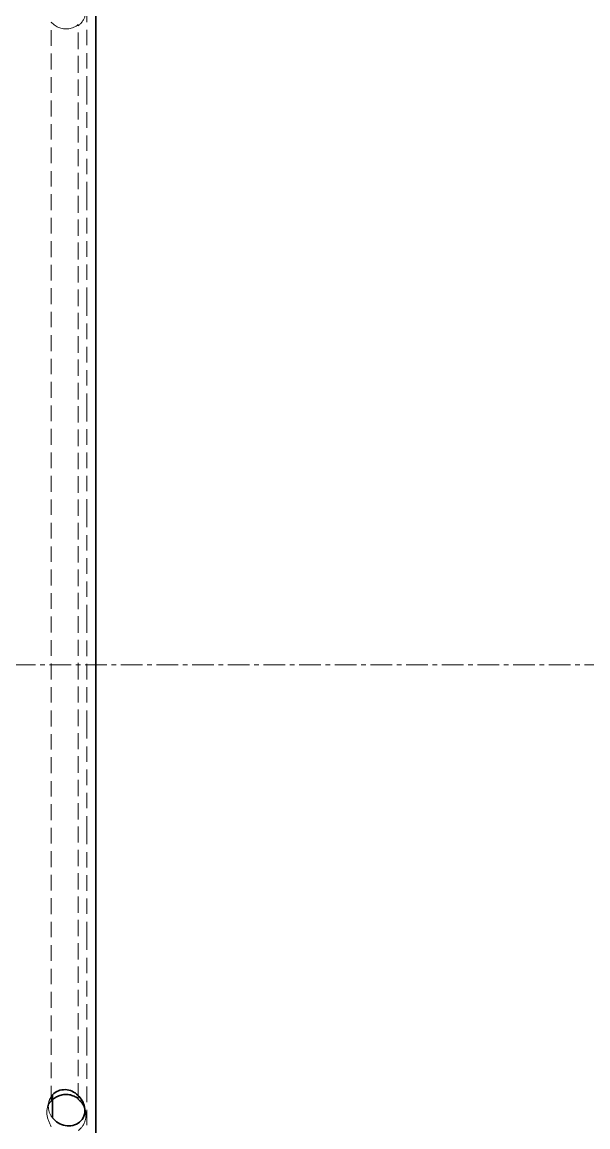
# Model space of a CAD drawing. Header units: millimetres. Extents: x 10 to 410, y 10 to 287.
# Drawn here: x 85.26 to 103.51, y 218.58 to 254.25 of the extents above; entities that cross this region are included whole.
import ezdxf

# ---------------------------------------------------------------- set-up
doc = ezdxf.new("R2010")
doc.units = ezdxf.units.MM
doc.linetypes.add('CENTER', pattern=[1.15, 0.7, -0.15, 0.15, -0.15])
doc.linetypes.add('DASHED', pattern=[0.75, 0.5, -0.25])
for name, color, linetype, lineweight in [('CENTER', 4, 'CENTER', 13), ('HIDDEN', 8, 'DASHED', 18), ('VISIBLE', 7, 'CONTINUOUS', 35)]:
    doc.layers.add(name, color=color, linetype=linetype, lineweight=lineweight)

msp = doc.modelspace()

# ---------------------------------------------------------------- linework, layer by layer
at = {"layer": 'CENTER'}
msp.add_line((16, 233.5), (140, 233.5), dxfattribs=at)
at = {"layer": 'HIDDEN'}
for points in [[(87.355, 194), (87.355, 197.412), (87.355, 200.823), (87.355, 204.235), (87.355, 207.646), (87.355, 211.058), (87.355, 214.469), (87.355, 217.881), (87.355, 221.292), (87.355, 224.704), (87.355, 228.115), (87.355, 231.527), (87.355, 234.938), (87.355, 238.35), (87.355, 241.761), (87.355, 245.173), (87.355, 248.585), (87.355, 251.996), (87.355, 255.408), (87.355, 258.819), (87.355, 262.231), (87.355, 265.642), (87.355, 269.054), (87.355, 272.465)], [(87.321, 254.632), (87.321, 254.607), (87.319, 254.582), (87.317, 254.556), (87.313, 254.531), (87.309, 254.506), (87.303, 254.482), (87.297, 254.457), (87.289, 254.433), (87.281, 254.409), (87.272, 254.385), (87.261, 254.362), (87.25, 254.339), (87.238, 254.317), (87.225, 254.295), (87.211, 254.274), (87.197, 254.253), (87.181, 254.233), (87.165, 254.214), (87.148, 254.195), (87.13, 254.177), (87.112, 254.159), (87.093, 254.143), (87.073, 254.127)], [(87.073, 254.163), (87.039, 254.138), (87.004, 254.116), (86.967, 254.095), (86.929, 254.078), (86.89, 254.062), (86.849, 254.05), (86.809, 254.04), (86.767, 254.033), (86.725, 254.029), (86.683, 254.027), (86.641, 254.028), (86.599, 254.032), (86.558, 254.039), (86.517, 254.048), (86.477, 254.06), (86.437, 254.075), (86.399, 254.093), (86.362, 254.112), (86.326, 254.135), (86.292, 254.159), (86.26, 254.186), (86.229, 254.215), (86.201, 254.246)], [(86.201, 219.408), (86.201, 220.923), (86.201, 222.437), (86.201, 223.952), (86.201, 225.467), (86.201, 226.982), (86.201, 228.496), (86.201, 230.011), (86.201, 231.526), (86.201, 233.04), (86.201, 234.555), (86.201, 236.07), (86.201, 237.584), (86.201, 239.099), (86.201, 240.614), (86.201, 242.128), (86.201, 243.643), (86.201, 245.158), (86.201, 246.672), (86.201, 248.187), (86.201, 249.702), (86.201, 251.217), (86.201, 252.731), (86.201, 254.246)], [(87.073, 254.163), (87.073, 254.162), (87.073, 254.16), (87.073, 254.158), (87.073, 254.157), (87.073, 254.155), (87.073, 254.154), (87.073, 254.152), (87.073, 254.15), (87.073, 254.149), (87.073, 254.147), (87.073, 254.146), (87.073, 254.144), (87.073, 254.142), (87.073, 254.141), (87.073, 254.139), (87.073, 254.138), (87.073, 254.136), (87.073, 254.135), (87.073, 254.133), (87.073, 254.131), (87.073, 254.13), (87.073, 254.128), (87.073, 254.127)], [(87.073, 219.491), (87.073, 220.998), (87.073, 222.506), (87.073, 224.013), (87.073, 225.521), (87.073, 227.028), (87.073, 228.536), (87.073, 230.043), (87.073, 231.551), (87.073, 233.058), (87.073, 234.566), (87.073, 236.073), (87.073, 237.581), (87.073, 239.088), (87.073, 240.596), (87.073, 242.103), (87.073, 243.611), (87.073, 245.118), (87.073, 246.626), (87.073, 248.133), (87.073, 249.641), (87.073, 251.148), (87.073, 252.656), (87.073, 254.163)], [(87.073, 219.472), (87.073, 220.979), (87.073, 222.485), (87.073, 223.992), (87.073, 225.499), (87.073, 227.006), (87.073, 228.512), (87.073, 230.019), (87.073, 231.526), (87.073, 233.032), (87.073, 234.539), (87.073, 236.046), (87.073, 237.553), (87.073, 239.059), (87.073, 240.566), (87.073, 242.073), (87.073, 243.58), (87.073, 245.086), (87.073, 246.593), (87.073, 248.1), (87.073, 249.606), (87.073, 251.113), (87.073, 252.62), (87.073, 254.127)], [(86.201, 219.408), (86.192, 219.402), (86.184, 219.395), (86.176, 219.388), (86.169, 219.38), (86.162, 219.372), (86.155, 219.364), (86.149, 219.356), (86.143, 219.347), (86.137, 219.338), (86.131, 219.329), (86.126, 219.32), (86.121, 219.311), (86.116, 219.302), (86.111, 219.292), (86.107, 219.283), (86.103, 219.273), (86.099, 219.263), (86.095, 219.253), (86.091, 219.243), (86.088, 219.233), (86.085, 219.223), (86.082, 219.213), (86.079, 219.203)], [(86.126, 219.386), (86.124, 219.378), (86.122, 219.37), (86.12, 219.362), (86.118, 219.354), (86.116, 219.346), (86.114, 219.338), (86.112, 219.33), (86.11, 219.322), (86.108, 219.314), (86.106, 219.306), (86.104, 219.298), (86.102, 219.29), (86.1, 219.282), (86.098, 219.274), (86.096, 219.266), (86.094, 219.258), (86.092, 219.251), (86.089, 219.243), (86.087, 219.235), (86.085, 219.227), (86.083, 219.219), (86.081, 219.211), (86.079, 219.203)], [(86.246, 218.872), (86.231, 218.89), (86.217, 218.909), (86.203, 218.929), (86.191, 218.949), (86.179, 218.97), (86.168, 218.991), (86.157, 219.012), (86.148, 219.034), (86.14, 219.057), (86.133, 219.079), (86.126, 219.102), (86.121, 219.126), (86.116, 219.149), (86.113, 219.173), (86.11, 219.196), (86.109, 219.22), (86.108, 219.244), (86.109, 219.268), (86.11, 219.292), (86.113, 219.315), (86.116, 219.339), (86.121, 219.362), (86.126, 219.386)], [(86.126, 219.386), (86.129, 219.397), (86.132, 219.408), (86.136, 219.418), (86.139, 219.429), (86.143, 219.44), (86.147, 219.451), (86.151, 219.461), (86.156, 219.472), (86.16, 219.482), (86.165, 219.492), (86.17, 219.503), (86.176, 219.513), (86.181, 219.523), (86.187, 219.533), (86.193, 219.542), (86.199, 219.552), (86.205, 219.562), (86.211, 219.571), (86.218, 219.58), (86.225, 219.589), (86.232, 219.598), (86.239, 219.607), (86.246, 219.616)], [(86.201, 219.408), (86.202, 219.41), (86.204, 219.412), (86.206, 219.415), (86.208, 219.417), (86.21, 219.419), (86.212, 219.421), (86.214, 219.423), (86.216, 219.425), (86.218, 219.427), (86.22, 219.429), (86.222, 219.432), (86.224, 219.434), (86.226, 219.436), (86.228, 219.438), (86.23, 219.44), (86.232, 219.442), (86.234, 219.444), (86.236, 219.446), (86.238, 219.448), (86.24, 219.45), (86.242, 219.452), (86.244, 219.454), (86.246, 219.456)], [(86.079, 219.203), (86.073, 219.175), (86.068, 219.148), (86.064, 219.12), (86.062, 219.091), (86.061, 219.063), (86.061, 219.035), (86.063, 219.007), (86.065, 218.979), (86.069, 218.951), (86.074, 218.923), (86.079, 218.895), (86.086, 218.868), (86.093, 218.841), (86.102, 218.814), (86.111, 218.787), (86.121, 218.761), (86.131, 218.734), (86.142, 218.708), (86.154, 218.683), (86.165, 218.657), (86.177, 218.631), (86.189, 218.606), (86.201, 218.58)], [(87.264, 219.267), (87.266, 219.261), (87.268, 219.254), (87.269, 219.248), (87.271, 219.242), (87.272, 219.236), (87.274, 219.23), (87.275, 219.224), (87.277, 219.218), (87.279, 219.212), (87.28, 219.206), (87.282, 219.2), (87.283, 219.194), (87.285, 219.188), (87.286, 219.182), (87.288, 219.176), (87.29, 219.17), (87.291, 219.163), (87.293, 219.157), (87.294, 219.151), (87.296, 219.145), (87.298, 219.139), (87.299, 219.133), (87.301, 219.127)], [(87.279, 219.196), (87.28, 219.193), (87.281, 219.19), (87.282, 219.187), (87.283, 219.184), (87.284, 219.181), (87.285, 219.178), (87.286, 219.175), (87.287, 219.172), (87.288, 219.169), (87.289, 219.166), (87.29, 219.163), (87.291, 219.16), (87.292, 219.157), (87.293, 219.154), (87.294, 219.151), (87.295, 219.148), (87.296, 219.145), (87.297, 219.142), (87.297, 219.139), (87.298, 219.136), (87.299, 219.133), (87.3, 219.13), (87.301, 219.127)], [(87.301, 219.127), (87.302, 219.12), (87.304, 219.113), (87.306, 219.107), (87.307, 219.1), (87.309, 219.093), (87.31, 219.086), (87.311, 219.079), (87.312, 219.072), (87.314, 219.065), (87.315, 219.058), (87.316, 219.051), (87.317, 219.044), (87.317, 219.037), (87.318, 219.03), (87.319, 219.023), (87.319, 219.016), (87.32, 219.009), (87.32, 219.002), (87.321, 218.995), (87.321, 218.987), (87.321, 218.98), (87.321, 218.973), (87.321, 218.966)], [(87.321, 218.966), (87.321, 218.941), (87.319, 218.916), (87.317, 218.89), (87.313, 218.865), (87.309, 218.84), (87.303, 218.816), (87.297, 218.791), (87.289, 218.767), (87.281, 218.743), (87.272, 218.719), (87.261, 218.696), (87.25, 218.673), (87.238, 218.651), (87.225, 218.629), (87.211, 218.608), (87.197, 218.587), (87.181, 218.567), (87.165, 218.548), (87.148, 218.529), (87.13, 218.511), (87.112, 218.493), (87.093, 218.477), (87.073, 218.461)]]:
    msp.add_lwpolyline(points, dxfattribs=at)
at = {"layer": 'VISIBLE'}
for points in [[(87.64, 194.016), (87.64, 197.428), (87.64, 200.839), (87.64, 204.251), (87.64, 207.663), (87.64, 211.074), (87.64, 214.486), (87.64, 217.897), (87.64, 221.309), (87.64, 224.72), (87.64, 228.132), (87.64, 231.543), (87.64, 234.955), (87.64, 238.366), (87.64, 241.778), (87.64, 245.189), (87.64, 248.601), (87.64, 252.012), (87.64, 255.424), (87.64, 258.835), (87.64, 262.247), (87.64, 265.659), (87.64, 269.07), (87.64, 272.482)], [(87.64, 194.016), (87.64, 197.427), (87.64, 200.839), (87.64, 204.251), (87.64, 207.662), (87.64, 211.074), (87.64, 214.485), (87.64, 217.897), (87.64, 221.308), (87.64, 224.72), (87.64, 228.131), (87.64, 231.543), (87.64, 234.954), (87.64, 238.366), (87.64, 241.777), (87.64, 245.189), (87.64, 248.6), (87.64, 252.012), (87.64, 255.423), (87.64, 258.835), (87.64, 262.247), (87.64, 265.658), (87.64, 269.07), (87.64, 272.481)], [(87.264, 219.267), (87.248, 219.321), (87.227, 219.374), (87.201, 219.425), (87.172, 219.474), (87.139, 219.52), (87.103, 219.564), (87.063, 219.604), (87.02, 219.642), (86.974, 219.675), (86.925, 219.705), (86.875, 219.73), (86.822, 219.751), (86.767, 219.767), (86.711, 219.778), (86.654, 219.783), (86.597, 219.782), (86.541, 219.776), (86.485, 219.763), (86.432, 219.745), (86.38, 219.721), (86.332, 219.691), (86.287, 219.656), (86.246, 219.616)], [(86.246, 219.456), (86.276, 219.482), (86.307, 219.506), (86.339, 219.528), (86.373, 219.548), (86.408, 219.566), (86.444, 219.581), (86.48, 219.595), (86.518, 219.606), (86.556, 219.615), (86.595, 219.621), (86.634, 219.625), (86.673, 219.627), (86.712, 219.626), (86.751, 219.623), (86.79, 219.618), (86.828, 219.61), (86.866, 219.599), (86.903, 219.587), (86.939, 219.572), (86.975, 219.555), (87.009, 219.535), (87.042, 219.514), (87.073, 219.491)], [(86.246, 218.872), (86.246, 218.904), (86.246, 218.936), (86.246, 218.969), (86.246, 219.001), (86.246, 219.034), (86.246, 219.066), (86.246, 219.098), (86.246, 219.131), (86.246, 219.163), (86.246, 219.195), (86.246, 219.228), (86.246, 219.26), (86.246, 219.292), (86.246, 219.325), (86.246, 219.357), (86.246, 219.389), (86.246, 219.422), (86.246, 219.454), (86.246, 219.486), (86.246, 219.519), (86.246, 219.551), (86.246, 219.584), (86.246, 219.616)], [(87.073, 219.472), (87.073, 219.473), (87.073, 219.474), (87.073, 219.474), (87.073, 219.475), (87.073, 219.476), (87.073, 219.477), (87.073, 219.478), (87.073, 219.479), (87.073, 219.479), (87.073, 219.48), (87.073, 219.481), (87.073, 219.482), (87.073, 219.483), (87.073, 219.483), (87.073, 219.484), (87.073, 219.485), (87.073, 219.486), (87.073, 219.487), (87.073, 219.488), (87.073, 219.488), (87.073, 219.489), (87.073, 219.49), (87.073, 219.491)], [(87.073, 219.472), (87.085, 219.463), (87.097, 219.453), (87.108, 219.443), (87.119, 219.433), (87.13, 219.422), (87.141, 219.411), (87.151, 219.4), (87.161, 219.389), (87.171, 219.378), (87.181, 219.366), (87.19, 219.354), (87.199, 219.342), (87.208, 219.329), (87.217, 219.317), (87.225, 219.304), (87.233, 219.291), (87.24, 219.278), (87.247, 219.265), (87.254, 219.251), (87.261, 219.237), (87.267, 219.224), (87.273, 219.21), (87.279, 219.196)], [(86.246, 218.872), (86.286, 218.825), (86.33, 218.782), (86.377, 218.744), (86.428, 218.71), (86.481, 218.68), (86.537, 218.655), (86.595, 218.636), (86.655, 218.622), (86.715, 218.614), (86.776, 218.612), (86.838, 218.616), (86.898, 218.626), (86.956, 218.643), (87.013, 218.666), (87.066, 218.697), (87.115, 218.733), (87.159, 218.775), (87.198, 218.823), (87.229, 218.875), (87.254, 218.931), (87.271, 218.99), (87.281, 219.05), (87.285, 219.111)], [(87.285, 219.111), (87.285, 219.118), (87.285, 219.125), (87.284, 219.132), (87.284, 219.138), (87.284, 219.145), (87.283, 219.152), (87.283, 219.159), (87.282, 219.166), (87.282, 219.173), (87.281, 219.179), (87.28, 219.186), (87.279, 219.193), (87.278, 219.2), (87.277, 219.206), (87.276, 219.213), (87.275, 219.22), (87.273, 219.227), (87.272, 219.233), (87.271, 219.24), (87.269, 219.247), (87.268, 219.253), (87.266, 219.26), (87.264, 219.267)]]:
    msp.add_lwpolyline(points, dxfattribs=at)

doc.saveas('drawing.dxf')
